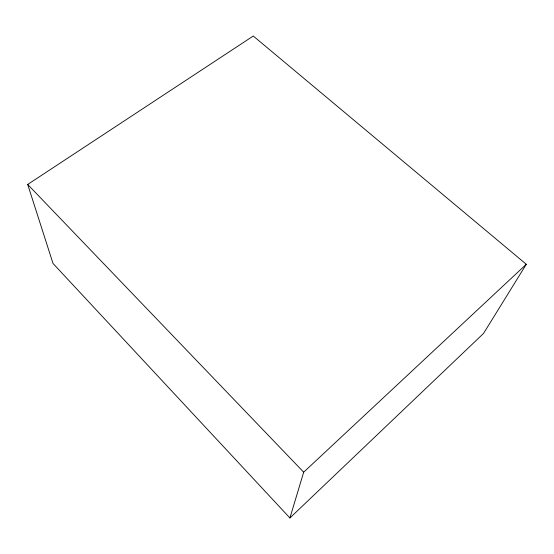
<?xml version="1.0" encoding="UTF-8"?>
<svg xmlns="http://www.w3.org/2000/svg" width="554" height="554" viewBox="0 0 554 554"><rect width="100%" height="100%" fill="white"/><g stroke="black" fill="none" stroke-linecap="round" stroke-linejoin="round"><path stroke-width="0.83" d="M289.915 517.976L303.682 472.188L526.3 264.286L253.268 36.024L27.7 184.447L53.018 263.462L289.915 517.976L483.538 333.439L526.3 264.286M27.7 184.447L303.682 472.188"/></g></svg>
